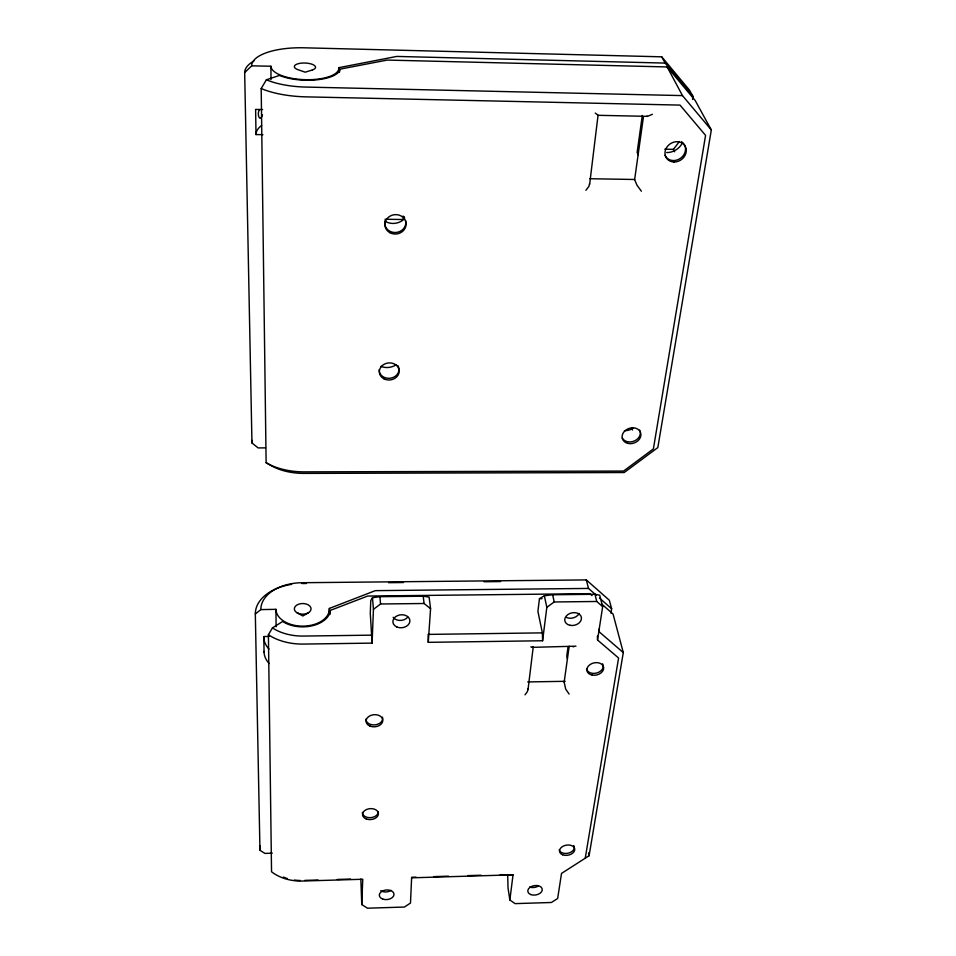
<?xml version="1.0" encoding="UTF-8"?>
<svg xmlns="http://www.w3.org/2000/svg" width="956" height="956" viewBox="0 0 956 956"><rect width="100%" height="100%" fill="white"/><g stroke="black" fill="none" stroke-linecap="round" stroke-linejoin="round"><path stroke-width="1.43" d="M585.909 190.304L588.896 186.396L589.553 183.707M329.282 614.218L329.378 608.434L375.338 590.641L588.514 588.43L596.221 595.206M338.771 72.082L338.842 67.661L396.788 56.428L665.113 63.084L693.016 96.508L692.55 99.448M329.88 614.541L329.951 610.537L367.666 596.042L589.828 593.652L592.039 595.588M339.535 72.094L339.583 69.226L387.204 60.073L667.18 66.944L695.191 100.488L711.324 129.956L657.824 447.587L624.196 472.539L303.53 473.399A45.147 25.215 0.7 0 1 270.656 465.345L266.127 462.716L261.191 88.549L266.365 79.802L279.403 75.44A35.42 13.061 2 0 0 315.145 79.969A35.42 13.061 2 0 0 339.715 70.541L339.583 69.226M416.075 877.13L411.642 877.261L410.494 903.038L404.424 907.041L367.463 908.2L361.762 904.555L362.754 879.257L301.857 881.05A41.67 31.56 -2 0 1 271.54 871.776L268.409 634.76L272.46 627.889L282.653 621.472A27.844 17.782 -0.1 0 0 310.688 626.108A27.844 17.782 -0.1 0 0 330.035 612.318L329.951 610.537M268.409 634.76A47.238 30.269 -0.1 0 0 302.885 644.081L372.099 643.113L373.438 609.366L372.493 597.703L379.914 596.687L423.197 596.221L429.113 597.082L430.57 608.709L428.276 642.336L542.602 640.759L546.832 607.287L544.346 595.767L552.628 594.751L594.943 594.297L599.687 595.17L602.662 606.642L597.524 639.994L618.58 658.015L585.239 858.273M525.023 694.821L527.389 691.63L527.987 688.882M528.011 689.682L533.269 646.603L532.277 647.355L530.819 646.818M589.625 184.4L598.062 115.186L595.23 113.071M544.346 595.767L539.459 598.695L537.905 611.398L542.375 632.872L542.602 640.759M601.981 604.312L613.035 613.991L623.3 652.59L589.087 855.74L561.519 873.414L557.647 898.509L551.361 902.488L515.117 903.623L509.859 900.002L513.037 874.836L500.215 874.656M567.995 647.284L566.765 656.091L567.398 658.959M642.301 115.437L637.138 152.398L638.273 154.896M569.095 694.056L565.665 689.037L564.16 682.118L569.19 646.22M641.368 191.2L636.983 185.189L634.629 179.668L643.448 116.799M610.932 613.166L611.637 608.745L609.319 600.213L586.315 579.922L302.048 582.718A41.777 26.672 -0.1 0 0 260.833 609.605L255.324 613.979L259.96 850.302L264.943 853.421L272.305 853.158M564.16 682.118L564.59 681.377M262.47 114.732C259.901 123.563 256.471 113.417 259.578 109.582M372.493 597.703L370.773 600.619L370.283 613.394L372.099 643.113M404.197 217.036L402.524 219.51L385.125 219.259M664.779 149.196L673.442 149.351L679.429 141.488M265.541 447.874L258.12 447.922L251.954 442.963L244.676 72.608L251.679 65.845A53.142 19.598 2 0 1 304.068 47.8L661.707 56.822L689.431 90.067L693.016 96.508M373.438 609.366L380.548 603.989L424.082 603.499L430.57 608.709M546.832 607.287L554.229 601.969L596.771 601.479L602.662 606.642M308.537 612.665L302.897 615.999L297.077 612.808M652.422 114.29L647.439 116.357L597.93 115.306M575.978 646.172L532.277 647.355M304.749 880.392L318.061 880.01M337.277 879.448L350.577 879.054M433.785 876.616L448.555 876.174M467.747 875.612L481.023 875.23M412.215 877.799L513.037 874.836M268.971 636.433L263.82 636.529L264.059 652.207M260.833 609.605L275.937 609.331A26.732 17.065 -0.1 0 0 303.339 626.132A26.732 17.065 -0.1 0 0 329.378 608.434M527.736 681.927L565.056 681.317M371.98 635.143L302.837 636.075A41.777 26.672 -0.1 0 1 272.46 627.889M542.375 632.872L428.121 634.402L428.276 642.336M301.953 583.53L306.434 583.495M388.566 582.682L403.492 582.527M484.142 581.738L500.562 581.571M539.459 598.695L542.076 598.659M262.613 109.546L255.611 109.426L256.005 134.569L262.936 134.677M589.924 178.736L634.724 179.489M251.679 65.845L270.906 66.239A33.998 12.536 2 0 0 305.765 79.695A33.998 12.536 2 0 0 338.842 67.661M711.324 129.956L682.476 95.6L305.179 87.056A53.142 19.598 2 0 1 266.365 79.802M572.955 646.734L573.827 646.758M646.746 116.214L647.439 116.357M623.3 652.59L599.52 632.119L598.803 629.263M599.52 598.109L611.637 608.745M661.707 56.822L665.113 63.084M667.18 66.944L682.476 95.6M673.442 149.351L674.625 151.777M631.677 427.619L632.478 430.057M586.315 579.922L588.514 588.43M594.943 594.297L596.771 601.479M552.628 594.751L554.229 601.969M588.49 852.883L589.087 855.74M509.859 900.002L508.018 887.909L507.684 874.788M423.197 596.221L424.082 603.499M379.914 596.687L380.548 603.989M361.762 904.555L360.854 879.054M597.392 636.075L597.524 639.994M270.906 66.239L271.026 79.575M275.937 609.331L276.105 626.742M255.324 613.979A47.238 30.269 -0.1 0 1 291.616 584.367M259.96 850.302A41.67 31.56 -2 0 1 260.319 846.012M579.157 613.429A8.413 6.322 -12.7 0 1 566.502 617.468M391.064 890.406A7.337 4.828 -5.4 0 1 380.739 890.717M538.348 886.009A7.254 4.732 -9.2 0 1 529.612 887.025M300.315 880.488A36.687 27.855 -2.1 0 1 294.412 880.058M287.314 878.504A36.687 27.855 -2.1 0 1 283.323 877.058M407.794 617.122A8.496 6.489 -6 0 1 393.155 617.301M602.567 663.846A8.496 6.19 -12.7 0 1 597.13 672.893A8.496 6.19 -12.7 0 1 586.53 668.877M382.46 717.155A8.401 6.071 -4.9 0 1 375.134 724.875A8.401 6.071 -4.9 0 1 365.921 719.043M573.731 845.534A7.684 5.103 -10.2 0 1 568.904 853.015A7.684 5.103 -10.2 0 1 559.224 849.86M378.313 812.014A7.983 5.485 -4.9 0 1 370.115 817.691A7.983 5.485 -4.9 0 1 362.384 812.409M268.959 649.052A35.993 23.47 -0.3 0 1 263.784 636.935M269.138 663.524A35.73 23.553 -0.4 0 1 264.011 651.371M256.005 134.569A48.553 19.562 1.8 0 1 261.609 125.499M261.191 88.549A60.073 22.358 2 0 0 305.227 96.843L680.015 105.1L705.576 135.382L653.39 448.902L623.575 471.057L303.614 471.87A51.289 28.513 0.7 0 1 266.127 462.716M244.676 72.608A60.073 22.358 2 0 1 253.973 60.969M251.954 442.963A51.289 28.513 0.7 0 1 252.157 440.381M681.556 141.751A11.078 9.656 -35 0 1 681.246 157.728A11.078 9.656 -35 0 1 665.041 155.35M405.607 220.478A10.588 9.691 -7.8 0 1 394.876 232.523A10.588 9.691 -7.8 0 1 385.184 220.191M403.074 216.068A10.588 9.691 -7.8 0 1 404.663 218.111M639.66 430.092A9.584 7.72 -18.7 0 1 634.557 440.907A9.584 7.72 -18.7 0 1 622.284 438.027M397.863 365.562A9.942 8.532 -6 0 1 391.291 378.038A9.942 8.532 -6 0 1 379.15 369.769M403.671 219.545A15.141 13.946 -7.8 0 1 385.423 221.493M682.19 143.316A15.846 13.874 -35.8 0 1 666.655 152.566M396.119 364.726A14.232 12.297 -5.9 0 1 380.978 366.375M633.398 428.073A13.719 11.137 -19 0 1 624.447 430.726M312.385 69.967L305.203 72.19L297.794 69.621A10.624 3.92 2 0 1 297.232 64.004A10.624 3.92 2 0 1 312.385 64.375A10.624 3.92 2 0 1 312.385 69.967M298.224 613.37A8.353 5.33 -0.1 0 0 311.047 609.08A8.353 5.33 -0.1 0 0 298.834 604.132A8.353 5.33 -0.1 0 0 298.224 613.37M592.146 675.079A8.508 6.19 -12.7 0 0 603.606 667.192A8.508 6.19 -12.7 0 0 590.091 664.54A8.508 6.19 -12.7 0 0 592.146 675.079M369.996 726.094A8.413 6.071 -5 0 0 382.83 720.609A8.413 6.071 -5 0 0 370.486 715.542A8.413 6.071 -5 0 0 369.996 726.094M562.606 854.784A7.696 5.103 -10.2 0 0 574.711 849.992A7.696 5.103 -10.2 0 0 564.04 845.785A7.696 5.103 -10.2 0 0 562.606 854.784M366.268 818.957A7.995 5.485 -4.9 0 0 378.445 813.926A7.995 5.485 -4.9 0 0 366.71 809.433A7.995 5.485 -4.9 0 0 366.268 818.957M382.735 899.082A7.373 4.828 -5.4 0 0 394.003 894.565A7.373 4.828 -5.4 0 0 383.225 890.681A7.373 4.828 -5.4 0 0 382.735 899.082M530.843 894.577A7.29 4.732 -9.2 0 0 542.243 890.096A7.29 4.732 -9.2 0 0 532.038 886.236A7.29 4.732 -9.2 0 0 530.843 894.577M396.812 626.957A8.544 6.501 -6 0 0 409.909 621.173A8.544 6.501 -6 0 0 397.469 615.652A8.544 6.501 -6 0 0 396.812 626.957M570.039 625.32A8.461 6.333 -12.6 0 0 581.379 617.313A8.461 6.333 -12.6 0 0 567.876 614.565A8.461 6.333 -12.6 0 0 570.039 625.32M674.004 162.006A11.09 9.668 -34.9 0 0 685.548 146.985A11.09 9.668 -34.9 0 0 667.312 146.567A11.09 9.668 -34.9 0 0 674.004 162.006M389.821 232.666A10.612 9.703 -7.8 0 0 406.085 224.529A10.612 9.703 -7.8 0 0 390.61 215.829A10.612 9.703 -7.8 0 0 389.821 232.666M627.865 443.405A9.596 7.732 -18.7 0 0 640.855 433.713A9.596 7.732 -18.7 0 0 625.81 430.104A9.596 7.732 -18.7 0 0 627.865 443.405M383.954 378.827A9.954 8.544 -6 0 0 399.19 371.525A9.954 8.544 -6 0 0 384.647 363.997A9.954 8.544 -6 0 0 383.954 378.827"/></g></svg>
